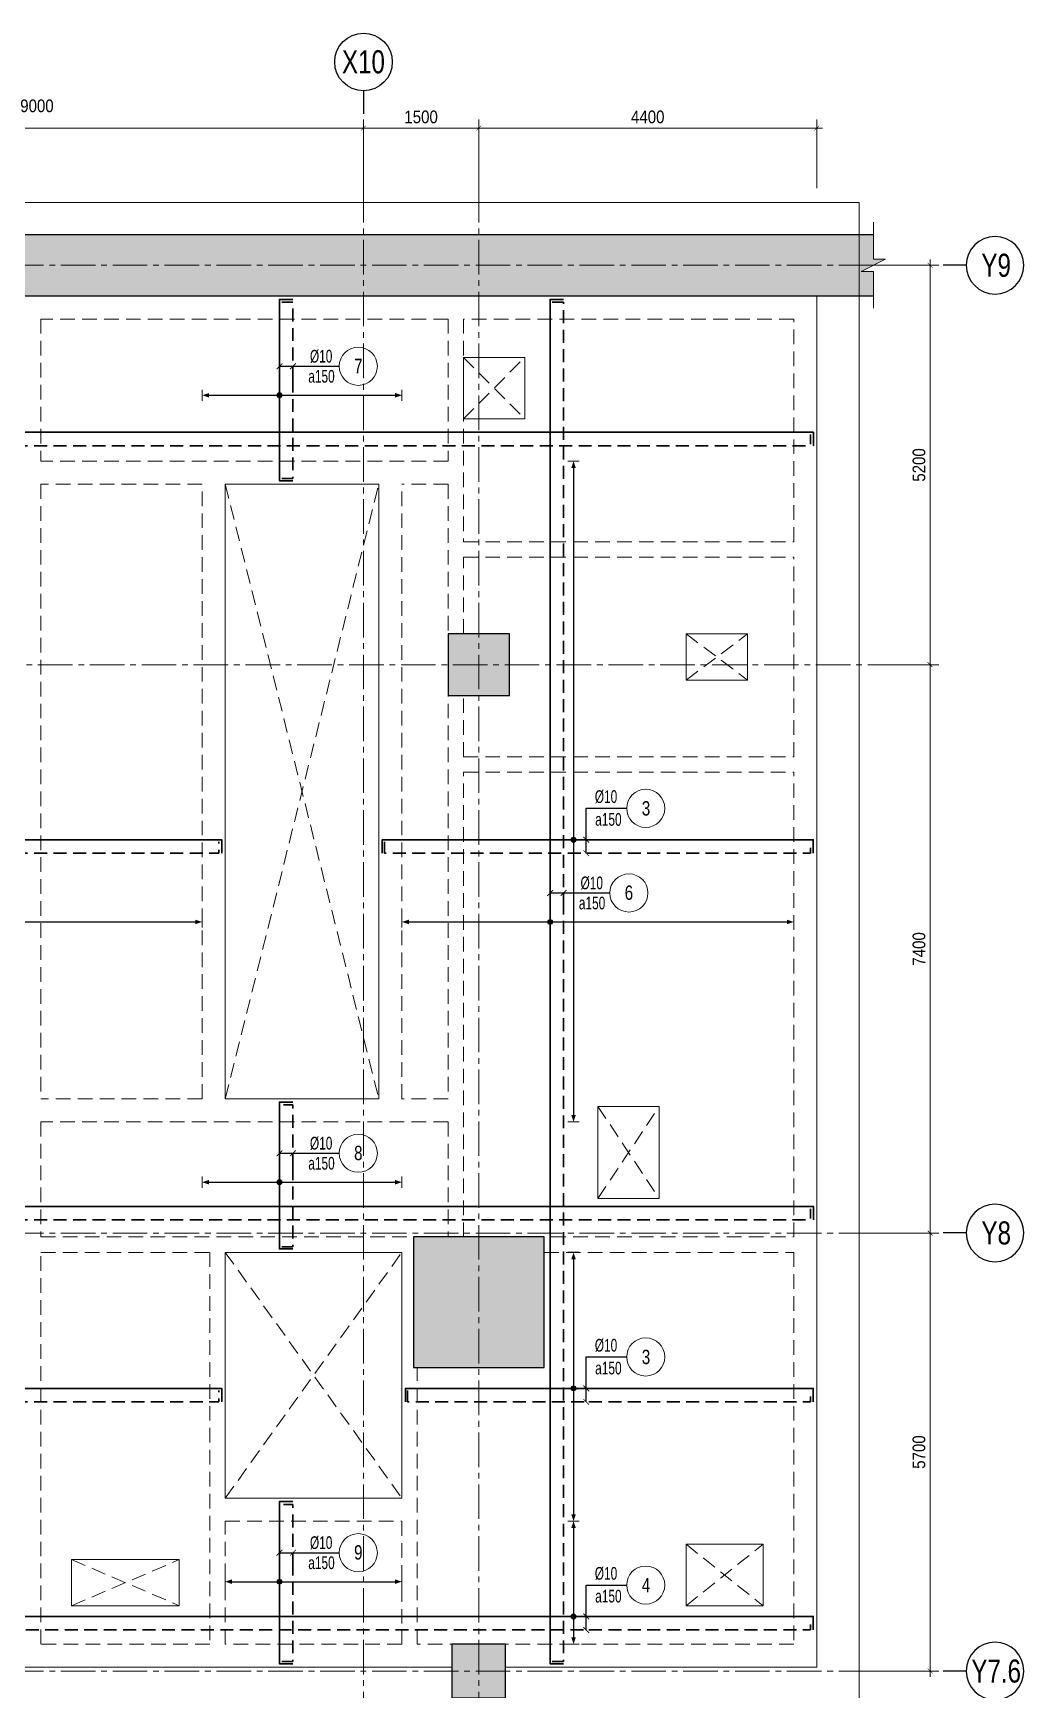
# Model space of a CAD drawing. Extents: x 512210 to 544733856, y -92216 to 2317910607.
# Drawn here: x 654209 to 667104, y -67012 to -45445 of the extents above; entities that cross this region are included whole.
import ezdxf
from ezdxf.enums import TextEntityAlignment as Align

# ---------------------------------------------------------------- set-up
doc = ezdxf.new("R2010")
doc.units = 0
doc.header["$LTSCALE"] = 300
doc.header["$MEASUREMENT"] = 0
for name, pattern in [('CENTER2', [1.125, 0.75, -0.125, 0.125, -0.125]), ('DASHED', [19.05, 12.7, -6.35]), ('HIDDEN', [0.375, 0.25, -0.125]), ('HIDDEN2', [4.7625, 3.175, -1.5875])]:
    doc.linetypes.add(name, pattern=pattern)
doc.layers.get('0').update_dxf_attribs({"linetype": 'CONTINUOUS'})
doc.layers.get('DEFPOINTS').update_dxf_attribs({"linetype": 'CONTINUOUS'})
for name, color, linetype in [('00-3T-Dim', 8, 'CONTINUOUS'), ('3T-So hieu', 90, 'CONTINUOUS'), ('A-SYM', 7, 'CONTINUOUS'), ('X-COL-B3$0$A-COL', 2, 'CONTINUOUS'), ('X-COL-B3$0$A-CON', 2, 'CONTINUOUS')]:
    doc.layers.add(name, color=color, linetype=linetype)
for name, color, linetype, lineweight in [('00-TT.Dim', 8, 'CONTINUOUS', 13), ('NDC_S_AXIS', 5, 'CENTER2', 15), ('NDC_S_BEAM', 3, 'HIDDEN2', 20), ('NDC_S_DIM', 1, 'CONTINUOUS', 15), ('NDC_S_HATCH COLUMN AND WALL', 251, 'CONTINUOUS', 13), ('NDC_S_HATCH MATERIAL', 8, 'CONTINUOUS', 13), ('NDC_S_OPENING2', 9, 'DASHED', 13), ('NDC_S_REBAR', 4, 'CONTINUOUS', 35), ('NDC_S_SLAB', 2, 'CONTINUOUS', 18)]:
    doc.layers.add(name, color=color, linetype=linetype, lineweight=lineweight)
doc.styles.add('00. TT-Arial-B', font='arial.ttf', dxfattribs={"width": 0.85})
doc.styles.add('02. TT-ArialS', font='3t-unicode.shx', dxfattribs={"width": 0.7})
doc.styles.add('Heerim', font='', dxfattribs={"width": 0.8})
doc.styles.add('NDC_ARIAL', font='arial.ttf', dxfattribs={"width": 0.85})
doc.styles.get('Heerim').set_extended_font_data('Dotum')
doc.dimstyles.new('NDC_1-75', dxfattribs={"dimscale": 75, "dimtxt": 2.2, "dimasz": 1, "dimexe": 1.5, "dimexo": 0, "dimgap": 0.8, "dimtad": 1, "dimdec": 0, "dimdsep": 46, "dimtxsty": 'NDC_ARIAL', "dimblk": 'DIMMARK', "dimcen": 49999.938995, "dimdle": 1.5, "dimclrd": 1, "dimclre": 1, "dimclrt": 3, "dimadec": 0, "dimazin": 0, "dimtfac": 1, "dimtdec": 0, "dimtix": 1, "dimtmove": 1, "dimatfit": 3, "dimfxl": 1, "dimarcsym": 0})

# ---------------------------------------------------------------- blocks, each defined once
blk = doc.blocks.new('*U1')
for q in [(0, 0), (0, 2)]:
    blk.add_line((0, 4), q)
blk.add_circle((0, 9), 5)
at = {"style": 'Heerim', "width": 0.8}
blk.add_attdef('NO', text='', height=4, dxfattribs=at).set_placement((-0.01, 9.02), align=Align.MIDDLE_CENTER)
blk = doc.blocks.new('DIMMARK')
at = {"layer": 'NDC_S_DIM', "color": 1}
blk.add_line((-1.5, 0), (1, 0), dxfattribs=at)
at = {"layer": 'NDC_S_DIM', "color": 2, "const_width": 0.1}
blk.add_lwpolyline([(-0.42, -0.42), (0.42, 0.42)], dxfattribs=at)
blk = doc.blocks.new('*D389')
at = {"layer": 'DEFPOINTS', "color": 0, "transparency": 16777216}
for p in [(17289, 20086), (8289, 19305), (17289, 19305)]:
    blk.add_point(p, dxfattribs=at)
at = {"layer": 'NDC_S_DIM', "color": 1, "lineweight": -2, "transparency": 16777216}
for p, q in [((8289, 19305), (8289, 20198)), ((8364, 20086), (17214, 20086)), ((17289, 19305), (17289, 20198))]:
    blk.add_line(p, q, dxfattribs=at)
at = {"layer": 'NDC_S_DIM', "color": 1, "lineweight": -2, "transparency": 16777216, "xscale": 75, "yscale": 75, "zscale": 75, "rotation": 180}
blk.add_blockref('DIMMARK', (8289, 20086), dxfattribs=at)
at = {"layer": 'NDC_S_DIM', "color": 1, "lineweight": -2, "transparency": 16777216, "xscale": 75, "yscale": 75, "zscale": 75}
blk.add_blockref('DIMMARK', (17289, 20086), dxfattribs=at)
at = {"layer": 'NDC_S_DIM', "color": 3, "transparency": 16777216, "insert": (13039, 20374), "char_height": 165, "attachment_point": 5, "style": 'NDC_ARIAL'}
blk.add_mtext('9000', dxfattribs=at)
blk = doc.blocks.new('*D390')
at = {"layer": 'DEFPOINTS', "color": 0, "transparency": 16777216}
for p in [(18789, 20086), (17289, 19305), (18789, 19305)]:
    blk.add_point(p, dxfattribs=at)
at = {"layer": 'NDC_S_DIM', "color": 1, "lineweight": -2, "transparency": 16777216}
for p, q in [((17289, 19305), (17289, 20198)), ((17364, 20086), (18714, 20086)), ((18789, 19305), (18789, 20198))]:
    blk.add_line(p, q, dxfattribs=at)
at = {"layer": 'NDC_S_DIM', "color": 1, "lineweight": -2, "transparency": 16777216, "xscale": 75, "yscale": 75, "zscale": 75, "rotation": 180}
blk.add_blockref('DIMMARK', (17289, 20086), dxfattribs=at)
at = {"layer": 'NDC_S_DIM', "color": 1, "lineweight": -2, "transparency": 16777216, "xscale": 75, "yscale": 75, "zscale": 75}
blk.add_blockref('DIMMARK', (18789, 20086), dxfattribs=at)
at = {"layer": 'NDC_S_DIM', "color": 3, "transparency": 16777216, "insert": (18039, 20230), "char_height": 165, "attachment_point": 5, "style": 'NDC_ARIAL'}
blk.add_mtext('1500', dxfattribs=at)
blk = doc.blocks.new('*D391')
at = {"layer": 'DEFPOINTS', "color": 0, "transparency": 16777216}
for p in [(23189, 20086), (18789, 19305), (23189, 19305)]:
    blk.add_point(p, dxfattribs=at)
at = {"layer": 'NDC_S_DIM', "color": 1, "lineweight": -2, "transparency": 16777216}
for p, q in [((18789, 19305), (18789, 20198)), ((18864, 20086), (23114, 20086)), ((23189, 19305), (23189, 20198))]:
    blk.add_line(p, q, dxfattribs=at)
at = {"layer": 'NDC_S_DIM', "color": 1, "lineweight": -2, "transparency": 16777216, "xscale": 75, "yscale": 75, "zscale": 75, "rotation": 180}
blk.add_blockref('DIMMARK', (18789, 20086), dxfattribs=at)
at = {"layer": 'NDC_S_DIM', "color": 1, "lineweight": -2, "transparency": 16777216, "xscale": 75, "yscale": 75, "zscale": 75}
blk.add_blockref('DIMMARK', (23189, 20086), dxfattribs=at)
at = {"layer": 'NDC_S_DIM', "color": 3, "transparency": 16777216, "insert": (20989, 20230), "char_height": 165, "attachment_point": 5, "style": 'NDC_ARIAL'}
blk.add_mtext('4400', dxfattribs=at)
blk = doc.blocks.new('*D396')
at = {"layer": 'DEFPOINTS', "color": 0, "transparency": 16777216}
for p in [(23932, 5700), (24664, 5700), (23932, 0)]:
    blk.add_point(p, dxfattribs=at)
at = {"layer": 'NDC_S_DIM', "color": 1, "lineweight": -2, "transparency": 16777216}
for p, q in [((23932, 5700), (24777, 5700)), ((24664, 75), (24664, 5625)), ((23932, 0), (24777, 0))]:
    blk.add_line(p, q, dxfattribs=at)
at = {"layer": 'NDC_S_DIM', "color": 1, "lineweight": -2, "transparency": 16777216, "xscale": 75, "yscale": 75, "zscale": 75}
for p, rotation in [((24664, 5700), 90), ((24664, 0), 270)]:
    blk.add_blockref('DIMMARK', p, dxfattribs=dict(at, rotation=rotation))
at = {"layer": 'NDC_S_DIM', "color": 3, "transparency": 16777216, "insert": (24520, 2850), "char_height": 165, "attachment_point": 5, "rotation": 90, "style": 'NDC_ARIAL'}
blk.add_mtext('5700', dxfattribs=at)
blk = doc.blocks.new('*D397')
at = {"layer": 'DEFPOINTS', "color": 0, "transparency": 16777216}
for p in [(23932, 13100), (24664, 13100), (23932, 5700)]:
    blk.add_point(p, dxfattribs=at)
at = {"layer": 'NDC_S_DIM', "color": 1, "lineweight": -2, "transparency": 16777216}
for p, q in [((23932, 13100), (24777, 13100)), ((24664, 5775), (24664, 13025)), ((23932, 5700), (24777, 5700))]:
    blk.add_line(p, q, dxfattribs=at)
at = {"layer": 'NDC_S_DIM', "color": 1, "lineweight": -2, "transparency": 16777216, "xscale": 75, "yscale": 75, "zscale": 75}
for p, rotation in [((24664, 13100), 90), ((24664, 5700), 270)]:
    blk.add_blockref('DIMMARK', p, dxfattribs=dict(at, rotation=rotation))
at = {"layer": 'NDC_S_DIM', "color": 3, "transparency": 16777216, "insert": (24520, 9400), "char_height": 165, "attachment_point": 5, "rotation": 90, "style": 'NDC_ARIAL'}
blk.add_mtext('7400', dxfattribs=at)
blk = doc.blocks.new('*D398')
at = {"layer": 'DEFPOINTS', "color": 0, "transparency": 16777216}
for p in [(23932, 18300), (24664, 18300), (23932, 13100)]:
    blk.add_point(p, dxfattribs=at)
at = {"layer": 'NDC_S_DIM', "color": 1, "lineweight": -2, "transparency": 16777216}
for p, q in [((23932, 18300), (24777, 18300)), ((24664, 13175), (24664, 18225)), ((23932, 13100), (24777, 13100))]:
    blk.add_line(p, q, dxfattribs=at)
at = {"layer": 'NDC_S_DIM', "color": 1, "lineweight": -2, "transparency": 16777216, "xscale": 75, "yscale": 75, "zscale": 75}
for p, rotation in [((24664, 18300), 90), ((24664, 13100), 270)]:
    blk.add_blockref('DIMMARK', p, dxfattribs=dict(at, rotation=rotation))
at = {"layer": 'NDC_S_DIM', "color": 3, "transparency": 16777216, "insert": (24520, 15700), "char_height": 165, "attachment_point": 5, "rotation": 90, "style": 'NDC_ARIAL'}
blk.add_mtext('5200', dxfattribs=at)
blk = doc.blocks.new('*U478')
at = {"layer": 'NDC_S_REBAR', "flags": 128}
blk.add_lwpolyline([(0, 0), (17910, 0), (17910, -234)], dxfattribs=at)
at = {"layer": 'NDC_S_REBAR', "linetype": 'HIDDEN', "ltscale": 3, "flags": 128}
blk.add_lwpolyline([(0, -234), (17861, -234), (17861, -39)], dxfattribs=at)
at = {"color": 7, "style": '00. TT-Arial-B', "width": 0.75}
blk.add_attdef('SH', text='', height=250, dxfattribs=at).set_placement((991, 545), align=Align.MIDDLE_CENTER)
at = {"layer": '3T-So hieu', "style": '02. TT-ArialS', "width": 0.7}
for tag, p in [('DK', (550, 776)), ('KC', (567, 371))]:
    blk.add_attdef(tag, text='', height=220, dxfattribs=at).set_placement(p, align=Align.MIDDLE_RIGHT)
blk = doc.blocks.new('*U480')
h = blk.add_hatch(color=3)
edge = h.paths.add_edge_path()
edge.add_arc((-267, 0), 42.9, 0, 360)
h = blk.add_hatch(color=3)
edge = h.paths.add_edge_path()
edge.add_arc((-267, 0), 42.9, 0, 360)
at = {"color": 8}
blk.add_circle((986, 545), 331, dxfattribs=at)
at = {"color": 3}
blk.add_circle((-267, 0), 42.9, dxfattribs=at)
at = {"layer": '00-3T-Dim'}
for p, q in [((-267, 6452), (-267, 0)), ((-267, 0), (-267, -4775))]:
    blk.add_line(p, q, dxfattribs=at)
at = {"layer": '00-TT.Dim', "color": 2}
for points in [[(-367, 6572, 20, 20, 0), (-167, 6572, 0, 0, 0)], [(-367, -4895, 20, 20, 0), (-167, -4895, 0, 0, 0)]]:
    blk.add_lwpolyline(points, format="xyseb", dxfattribs=at)
for points in [[(-307, 6452), (-267, 6572), (-227, 6452)], [(-307, -4775), (-267, -4895), (-227, -4775)]]:
    blk.add_solid(points, dxfattribs=at)
at = {"layer": 'NDC_S_REBAR', "flags": 128}
for points in [[(-9437, -234), (-9437, 0), (0, 0)], [(0, 0), (7643, 0), (7643, -234)]]:
    blk.add_lwpolyline(points, dxfattribs=at)
at = {"layer": 'NDC_S_REBAR', "linetype": 'HIDDEN', "ltscale": 3, "flags": 128}
for points in [[(-9399, -39), (-9399, -234), (0, -234)], [(0, -234), (7594, -234), (7594, -39)]]:
    blk.add_lwpolyline(points, dxfattribs=at)
at = {"color": 7, "style": '00. TT-Arial-B', "width": 0.75}
blk.add_attdef('SH', text='', height=250, dxfattribs=at).set_placement((991, 545), align=Align.MIDDLE_CENTER)
at = {"layer": '3T-So hieu', "style": '02. TT-ArialS', "width": 0.7}
for tag, p in [('DK', (550, 776)), ('KC', (567, 371))]:
    blk.add_attdef(tag, text='', height=220, dxfattribs=at).set_placement(p, align=Align.MIDDLE_RIGHT)
blk = doc.blocks.new('*U479')
h = blk.add_hatch(color=3)
edge = h.paths.add_edge_path()
edge.add_arc((-267, 0), 42.9, 0, 360)
h = blk.add_hatch(color=3)
edge = h.paths.add_edge_path()
edge.add_arc((-267, 0), 42.9, 0, 360)
at = {"color": 8}
blk.add_circle((986, 545), 331, dxfattribs=at)
at = {"color": 3}
blk.add_circle((-267, 0), 42.9, dxfattribs=at)
at = {"layer": '00-3T-Dim'}
for p, q in [((-267, 6452), (-267, 0)), ((-267, 0), (-267, -4775))]:
    blk.add_line(p, q, dxfattribs=at)
at = {"layer": '00-TT.Dim', "color": 2}
for points in [[(-367, 6572, 20, 20, 0), (-167, 6572, 0, 0, 0)], [(-367, -4895, 20, 20, 0), (-167, -4895, 0, 0, 0)]]:
    blk.add_lwpolyline(points, format="xyseb", dxfattribs=at)
for points in [[(-307, 6452), (-267, 6572), (-227, 6452)], [(-307, -4775), (-267, -4895), (-227, -4775)]]:
    blk.add_solid(points, dxfattribs=at)
at = {"layer": 'NDC_S_REBAR', "flags": 128}
for points in [[(-3586, -234), (-3586, 0), (0, 0)], [(0, 0), (3894, 0), (3894, -234)]]:
    blk.add_lwpolyline(points, dxfattribs=at)
at = {"layer": 'NDC_S_REBAR', "linetype": 'HIDDEN', "ltscale": 3, "flags": 128}
for points in [[(-3548, -39), (-3548, -234), (0, -234)], [(0, -234), (3845, -234), (3845, -39)]]:
    blk.add_lwpolyline(points, dxfattribs=at)
at = {"color": 7, "style": '00. TT-Arial-B', "width": 0.75}
blk.add_attdef('SH', text='', height=250, dxfattribs=at).set_placement((991, 545), align=Align.MIDDLE_CENTER)
at = {"layer": '3T-So hieu', "style": '02. TT-ArialS', "width": 0.7}
for tag, p in [('DK', (550, 776)), ('KC', (567, 371))]:
    blk.add_attdef(tag, text='', height=220, dxfattribs=at).set_placement(p, align=Align.MIDDLE_RIGHT)
blk = doc.blocks.new('*U482')
h = blk.add_hatch(color=3)
edge = h.paths.add_edge_path()
edge.add_arc((-267, 0), 42.9, 0, 360)
h = blk.add_hatch(color=3)
edge = h.paths.add_edge_path()
edge.add_arc((-267, 0), 42.9, 0, 360)
at = {"color": 8}
blk.add_circle((986, 545), 331, dxfattribs=at)
at = {"color": 3}
blk.add_circle((-267, 0), 42.9, dxfattribs=at)
at = {"layer": '00-3T-Dim'}
for p, q in [((-267, 2508), (-267, 0)), ((-267, 0), (-267, -4319))]:
    blk.add_line(p, q, dxfattribs=at)
at = {"layer": '00-TT.Dim', "color": 2}
for points in [[(-367, 2628, 20, 20, 0), (-167, 2628, 0, 0, 0)], [(-367, -4439, 20, 20, 0), (-167, -4439, 0, 0, 0)]]:
    blk.add_lwpolyline(points, format="xyseb", dxfattribs=at)
for points in [[(-307, 2508), (-267, 2628), (-227, 2508)], [(-307, -4319), (-267, -4439), (-227, -4319)]]:
    blk.add_solid(points, dxfattribs=at)
at = {"layer": 'NDC_S_REBAR', "flags": 128}
for points in [[(-9437, -234), (-9437, 0), (0, 0)], [(0, 0), (7643, 0), (7643, -234)]]:
    blk.add_lwpolyline(points, dxfattribs=at)
at = {"layer": 'NDC_S_REBAR', "linetype": 'HIDDEN', "ltscale": 3, "flags": 128}
for points in [[(-9399, -39), (-9399, -234), (0, -234)], [(0, -234), (7594, -234), (7594, -39)]]:
    blk.add_lwpolyline(points, dxfattribs=at)
at = {"color": 7, "style": '00. TT-Arial-B', "width": 0.75}
blk.add_attdef('SH', text='', height=250, dxfattribs=at).set_placement((991, 545), align=Align.MIDDLE_CENTER)
at = {"layer": '3T-So hieu', "style": '02. TT-ArialS', "width": 0.7}
for tag, p in [('DK', (550, 776)), ('KC', (567, 371))]:
    blk.add_attdef(tag, text='', height=220, dxfattribs=at).set_placement(p, align=Align.MIDDLE_RIGHT)
blk = doc.blocks.new('*U481')
h = blk.add_hatch(color=3)
edge = h.paths.add_edge_path()
edge.add_arc((-267, 0), 42.9, 0, 360)
h = blk.add_hatch(color=3)
edge = h.paths.add_edge_path()
edge.add_arc((-267, 0), 42.9, 0, 360)
at = {"color": 8}
blk.add_circle((986, 545), 331, dxfattribs=at)
at = {"color": 3}
blk.add_circle((-267, 0), 42.9, dxfattribs=at)
at = {"layer": '00-3T-Dim'}
for p, q in [((-267, 2241), (-267, 0)), ((-267, 0), (-267, -2186))]:
    blk.add_line(p, q, dxfattribs=at)
at = {"layer": '00-TT.Dim', "color": 2}
for points in [[(-367, 2361, 20, 20, 0), (-167, 2361, 0, 0, 0)], [(-367, -2306, 20, 20, 0), (-167, -2306, 0, 0, 0)]]:
    blk.add_lwpolyline(points, format="xyseb", dxfattribs=at)
for points in [[(-307, 2241), (-267, 2361), (-227, 2241)], [(-307, -2186), (-267, -2306), (-227, -2186)]]:
    blk.add_solid(points, dxfattribs=at)
at = {"layer": 'NDC_S_REBAR', "flags": 128}
for points in [[(-3186, -234), (-3186, 0), (0, 0)], [(0, 0), (3894, 0), (3894, -234)]]:
    blk.add_lwpolyline(points, dxfattribs=at)
at = {"layer": 'NDC_S_REBAR', "linetype": 'HIDDEN', "ltscale": 3, "flags": 128}
for points in [[(-3148, -39), (-3148, -234), (0, -234)], [(0, -234), (3845, -234), (3845, -39)]]:
    blk.add_lwpolyline(points, dxfattribs=at)
at = {"color": 7, "style": '00. TT-Arial-B', "width": 0.75}
blk.add_attdef('SH', text='', height=250, dxfattribs=at).set_placement((991, 545), align=Align.MIDDLE_CENTER)
at = {"layer": '3T-So hieu', "style": '02. TT-ArialS', "width": 0.7}
for tag, p in [('DK', (550, 776)), ('KC', (567, 371))]:
    blk.add_attdef(tag, text='', height=220, dxfattribs=at).set_placement(p, align=Align.MIDDLE_RIGHT)
blk = doc.blocks.new('*U483')
at = {"layer": 'NDC_S_REBAR', "flags": 128}
blk.add_lwpolyline([(0, 0), (17910, 0), (17910, -234)], dxfattribs=at)
at = {"layer": 'NDC_S_REBAR', "linetype": 'HIDDEN', "ltscale": 3, "flags": 128}
blk.add_lwpolyline([(0, -234), (17861, -234), (17861, -39)], dxfattribs=at)
at = {"color": 7, "style": '00. TT-Arial-B', "width": 0.75}
blk.add_attdef('SH', text='', height=250, dxfattribs=at).set_placement((991, 545), align=Align.MIDDLE_CENTER)
at = {"layer": '3T-So hieu', "style": '02. TT-ArialS', "width": 0.7}
for tag, p in [('DK', (550, 776)), ('KC', (567, 371))]:
    blk.add_attdef(tag, text='', height=220, dxfattribs=at).set_placement(p, align=Align.MIDDLE_RIGHT)
blk = doc.blocks.new('*U484')
h = blk.add_hatch(color=3)
edge = h.paths.add_edge_path()
edge.add_arc((-267, 0), 42.9, 0, 360)
h = blk.add_hatch(color=3)
edge = h.paths.add_edge_path()
edge.add_arc((-267, 0), 42.9, 0, 360)
at = {"color": 8}
blk.add_circle((986, 545), 331, dxfattribs=at)
at = {"color": 3}
blk.add_circle((-267, 0), 42.9, dxfattribs=at)
at = {"layer": '00-3T-Dim'}
for p, q in [((-267, 1534), (-267, 0)), ((-267, 0), (-267, -359))]:
    blk.add_line(p, q, dxfattribs=at)
at = {"layer": '00-TT.Dim', "color": 2}
for points in [[(-367, 1654, 20, 20, 0), (-167, 1654, 0, 0, 0)], [(-367, -479, 20, 20, 0), (-167, -479, 0, 0, 0)]]:
    blk.add_lwpolyline(points, format="xyseb", dxfattribs=at)
for points in [[(-307, 1534), (-267, 1654), (-227, 1534)], [(-307, -359), (-267, -479), (-227, -359)]]:
    blk.add_solid(points, dxfattribs=at)
at = {"layer": 'NDC_S_REBAR', "flags": 128}
for points in [[(-18052, -234), (-18052, 0), (0, 0)], [(0, 0), (3894, 0), (3894, -234)]]:
    blk.add_lwpolyline(points, dxfattribs=at)
at = {"layer": 'NDC_S_REBAR', "linetype": 'HIDDEN', "ltscale": 3, "flags": 128}
for points in [[(-18014, -39), (-18014, -234), (0, -234)], [(0, -234), (3845, -234), (3845, -39)]]:
    blk.add_lwpolyline(points, dxfattribs=at)
at = {"color": 7, "style": '00. TT-Arial-B', "width": 0.75}
blk.add_attdef('SH', text='', height=250, dxfattribs=at).set_placement((991, 545), align=Align.MIDDLE_CENTER)
at = {"layer": '3T-So hieu', "style": '02. TT-ArialS', "width": 0.7}
for tag, p in [('DK', (550, 776)), ('KC', (567, 371))]:
    blk.add_attdef(tag, text='', height=220, dxfattribs=at).set_placement(p, align=Align.MIDDLE_RIGHT)
blk = doc.blocks.new('*U486')
h = blk.add_hatch(color=3)
edge = h.paths.add_edge_path()
edge.add_arc((-267, 0), 42.9, 0, 360)
h = blk.add_hatch(color=3)
edge = h.paths.add_edge_path()
edge.add_arc((-267, 0), 42.9, 0, 360)
at = {"color": 3}
blk.add_circle((-267, 0), 42.9, dxfattribs=at)
at = {"color": 8}
blk.add_circle((236, -1368), 331, dxfattribs=at)
at = {"layer": '00-3T-Dim'}
for p, q in [((-267, 3787), (-267, 0)), ((-267, 0), (-267, -12373))]:
    blk.add_line(p, q, dxfattribs=at)
at = {"layer": '00-TT.Dim', "color": 2}
for points in [[(-367, 3907, 20, 20, 0), (-167, 3907, 0, 0, 0)], [(-367, -12493, 20, 20, 0), (-167, -12493, 0, 0, 0)]]:
    blk.add_lwpolyline(points, format="xyseb", dxfattribs=at)
for points in [[(-307, 3787), (-267, 3907), (-227, 3787)], [(-307, -12373), (-267, -12493), (-227, -12373)]]:
    blk.add_solid(points, dxfattribs=at)
at = {"layer": 'NDC_S_REBAR', "flags": 128}
for points in [[(-13142, -234), (-13142, 0), (0, 0)], [(0, 0), (10538, 0), (10538, -234)]]:
    blk.add_lwpolyline(points, dxfattribs=at)
at = {"layer": 'NDC_S_REBAR', "linetype": 'HIDDEN', "ltscale": 3, "flags": 128}
for points in [[(-13104, -39), (-13104, -234), (0, -234)], [(0, -234), (10489, -234), (10489, -39)]]:
    blk.add_lwpolyline(points, dxfattribs=at)
at = {"color": 7, "style": '00. TT-Arial-B', "width": 0.75}
blk.add_attdef('SH', text='', height=250, dxfattribs=at).set_placement((241, -1368), align=Align.MIDDLE_CENTER)
at = {"layer": '3T-So hieu', "style": '02. TT-ArialS', "width": 0.7}
for tag, p in [('DK', (550, 776)), ('KC', (567, 371))]:
    blk.add_attdef(tag, text='', height=220, dxfattribs=at).set_placement(p, align=Align.MIDDLE_RIGHT)
blk = doc.blocks.new('*U487')
h = blk.add_hatch(color=3)
edge = h.paths.add_edge_path()
edge.add_arc((-267, 0), 42.9, 0, 360)
h = blk.add_hatch(color=3)
edge = h.paths.add_edge_path()
edge.add_arc((-267, 0), 42.9, 0, 360)
at = {"color": 3}
blk.add_circle((-267, 0), 42.9, dxfattribs=at)
at = {"color": 8}
blk.add_circle((236, -1368), 331, dxfattribs=at)
at = {"layer": '00-3T-Dim'}
for p, q in [((-267, 2451), (-267, 0)), ((-267, 0), (-267, -4109))]:
    blk.add_line(p, q, dxfattribs=at)
at = {"layer": '00-TT.Dim', "color": 2}
for points in [[(-367, 2571, 20, 20, 0), (-167, 2571, 0, 0, 0)], [(-367, -4229, 20, 20, 0), (-167, -4229, 0, 0, 0)]]:
    blk.add_lwpolyline(points, format="xyseb", dxfattribs=at)
for points in [[(-307, 2451), (-267, 2571), (-227, 2451)], [(-307, -4109), (-267, -4229), (-227, -4109)]]:
    blk.add_solid(points, dxfattribs=at)
at = {"layer": 'NDC_S_REBAR', "flags": 128}
for points in [[(-13142, -234), (-13142, 0), (0, 0)], [(0, 0), (10538, 0), (10538, -234)]]:
    blk.add_lwpolyline(points, dxfattribs=at)
at = {"layer": 'NDC_S_REBAR', "linetype": 'HIDDEN', "ltscale": 3, "flags": 128}
for points in [[(-13104, -39), (-13104, -234), (0, -234)], [(0, -234), (10489, -234), (10489, -39)]]:
    blk.add_lwpolyline(points, dxfattribs=at)
at = {"color": 7, "style": '00. TT-Arial-B', "width": 0.75}
blk.add_attdef('SH', text='', height=250, dxfattribs=at).set_placement((241, -1368), align=Align.MIDDLE_CENTER)
at = {"layer": '3T-So hieu', "style": '02. TT-ArialS', "width": 0.7}
for tag, p in [('DK', (550, 776)), ('KC', (567, 371))]:
    blk.add_attdef(tag, text='', height=220, dxfattribs=at).set_placement(p, align=Align.MIDDLE_RIGHT)
blk = doc.blocks.new('*U488')
h = blk.add_hatch(color=3)
edge = h.paths.add_edge_path()
edge.add_arc((-267, 0), 42.9, 0, 360)
h = blk.add_hatch(color=3)
edge = h.paths.add_edge_path()
edge.add_arc((-267, 0), 42.9, 0, 360)
at = {"color": 3}
blk.add_circle((-267, 0), 42.9, dxfattribs=at)
at = {"color": 8}
blk.add_circle((236, -1368), 331, dxfattribs=at)
at = {"layer": '00-3T-Dim'}
for p, q in [((-267, 1221), (-267, 0)), ((-267, 0), (-267, -2005))]:
    blk.add_line(p, q, dxfattribs=at)
at = {"layer": '00-TT.Dim', "color": 2}
for points in [[(-367, 1341, 20, 20, 0), (-167, 1341, 0, 0, 0)], [(-367, -2125, 20, 20, 0), (-167, -2125, 0, 0, 0)]]:
    blk.add_lwpolyline(points, format="xyseb", dxfattribs=at)
for points in [[(-307, 1221), (-267, 1341), (-227, 1221)], [(-307, -2005), (-267, -2125), (-227, -2005)]]:
    blk.add_solid(points, dxfattribs=at)
at = {"layer": 'NDC_S_REBAR', "flags": 128}
for points in [[(-1750, -234), (-1750, 0), (0, 0)], [(0, 0), (1397, 0), (1397, -234)]]:
    blk.add_lwpolyline(points, dxfattribs=at)
at = {"layer": 'NDC_S_REBAR', "linetype": 'HIDDEN', "ltscale": 3, "flags": 128}
for points in [[(-1712, -39), (-1712, -234), (0, -234)], [(0, -234), (1347, -234), (1347, -39)]]:
    blk.add_lwpolyline(points, dxfattribs=at)
at = {"color": 7, "style": '00. TT-Arial-B', "width": 0.75}
blk.add_attdef('SH', text='', height=250, dxfattribs=at).set_placement((241, -1368), align=Align.MIDDLE_CENTER)
at = {"layer": '3T-So hieu', "style": '02. TT-ArialS', "width": 0.7}
for tag, p in [('DK', (550, 776)), ('KC', (567, 371))]:
    blk.add_attdef(tag, text='', height=220, dxfattribs=at).set_placement(p, align=Align.MIDDLE_RIGHT)
blk = doc.blocks.new('*U489')
h = blk.add_hatch(color=3)
edge = h.paths.add_edge_path()
edge.add_arc((-267, 0), 42.9, 0, 360)
h = blk.add_hatch(color=3)
edge = h.paths.add_edge_path()
edge.add_arc((-267, 0), 42.9, 0, 360)
at = {"color": 3}
blk.add_circle((-267, 0), 42.9, dxfattribs=at)
at = {"color": 8}
blk.add_circle((236, -1368), 331, dxfattribs=at)
at = {"layer": '00-3T-Dim'}
for p, q in [((-267, 1221), (-267, 0)), ((-267, 0), (-267, -2005))]:
    blk.add_line(p, q, dxfattribs=at)
at = {"layer": '00-TT.Dim', "color": 2}
for points in [[(-367, 1341, 20, 20, 0), (-167, 1341, 0, 0, 0)], [(-367, -2125, 20, 20, 0), (-167, -2125, 0, 0, 0)]]:
    blk.add_lwpolyline(points, format="xyseb", dxfattribs=at)
for points in [[(-307, 1221), (-267, 1341), (-227, 1221)], [(-307, -2005), (-267, -2125), (-227, -2005)]]:
    blk.add_solid(points, dxfattribs=at)
at = {"layer": 'NDC_S_REBAR', "flags": 128}
for points in [[(-1424, -234), (-1424, 0), (0, 0)], [(0, 0), (1123, 0), (1123, -234)]]:
    blk.add_lwpolyline(points, dxfattribs=at)
at = {"layer": 'NDC_S_REBAR', "linetype": 'HIDDEN', "ltscale": 3, "flags": 128}
for points in [[(-1386, -39), (-1386, -234), (0, -234)], [(0, -234), (1074, -234), (1074, -39)]]:
    blk.add_lwpolyline(points, dxfattribs=at)
at = {"color": 7, "style": '00. TT-Arial-B', "width": 0.75}
blk.add_attdef('SH', text='', height=250, dxfattribs=at).set_placement((241, -1368), align=Align.MIDDLE_CENTER)
at = {"layer": '3T-So hieu', "style": '02. TT-ArialS', "width": 0.7}
for tag, p in [('DK', (550, 776)), ('KC', (567, 371))]:
    blk.add_attdef(tag, text='', height=220, dxfattribs=at).set_placement(p, align=Align.MIDDLE_RIGHT)
blk = doc.blocks.new('*U490')
h = blk.add_hatch(color=3)
edge = h.paths.add_edge_path()
edge.add_arc((-267, 0), 42.9, 0, 360)
h = blk.add_hatch(color=3)
edge = h.paths.add_edge_path()
edge.add_arc((-267, 0), 42.9, 0, 360)
at = {"color": 3}
blk.add_circle((-267, 0), 42.9, dxfattribs=at)
at = {"color": 8}
blk.add_circle((236, -1368), 331, dxfattribs=at)
at = {"layer": '00-3T-Dim'}
for p, q in [((-267, 821), (-267, 0)), ((-267, 0), (-267, -2005))]:
    blk.add_line(p, q, dxfattribs=at)
at = {"layer": '00-TT.Dim', "color": 2}
for points in [[(-367, 941, 20, 20, 0), (-167, 941, 0, 0, 0)], [(-367, -2125, 20, 20, 0), (-167, -2125, 0, 0, 0)]]:
    blk.add_lwpolyline(points, format="xyseb", dxfattribs=at)
for points in [[(-307, 821), (-267, 941), (-227, 821)], [(-307, -2005), (-267, -2125), (-227, -2005)]]:
    blk.add_solid(points, dxfattribs=at)
at = {"layer": 'NDC_S_REBAR', "flags": 128}
for points in [[(-1691, -234), (-1691, 0), (0, 0)], [(0, 0), (1123, 0), (1123, -234)]]:
    blk.add_lwpolyline(points, dxfattribs=at)
at = {"layer": 'NDC_S_REBAR', "linetype": 'HIDDEN', "ltscale": 3, "flags": 128}
for points in [[(-1653, -39), (-1653, -234), (0, -234)], [(0, -234), (1074, -234), (1074, -39)]]:
    blk.add_lwpolyline(points, dxfattribs=at)
at = {"color": 7, "style": '00. TT-Arial-B', "width": 0.75}
blk.add_attdef('SH', text='', height=250, dxfattribs=at).set_placement((241, -1368), align=Align.MIDDLE_CENTER)
at = {"layer": '3T-So hieu', "style": '02. TT-ArialS', "width": 0.7}
for tag, p in [('DK', (550, 776)), ('KC', (567, 371))]:
    blk.add_attdef(tag, text='', height=220, dxfattribs=at).set_placement(p, align=Align.MIDDLE_RIGHT)
blk = doc.blocks.new('nap be khoi van phong')
at = {"layer": 'NDC_S_HATCH COLUMN AND WALL'}
for points in [[(19189.4, 13500), (18389.4, 13500), (18389.4, 12700), (19189.4, 12700)], [(19639.4, 5650), (17939.4, 5650), (17939.4, 3950), (19639.4, 3950)], [(19139.4, 350), (18439.4, 350), (18439.4, -350), (19139.4, -350)]]:
    blk.add_hatch(color=256, dxfattribs=at).paths.add_polyline_path(points)
at = {"layer": 'NDC_S_HATCH MATERIAL'}
h = blk.add_hatch(dxfattribs=at)
h.set_pattern_fill('BT-01', color=256, scale=100, style=0)
h.set_pattern_definition([(50, (-528462.7, 89977.94), (717.2602, -62.75213), [75, -825]), (355, (-528462.7, 89977.94), (-138.7513, 752.1921), [60, -660]), (100.4514, (-528402.9, 89972.7), (578.5094, 689.4395), [63.7402, -701.1421]), (46.1842, (-528462.7, 90177.9), (1067.241, -165.519), [112.5, -1237.5]), (96.6356, (-528373.8, 90164.2), (934.6627, 974.1179), [95.6103, -1051.713]), (351.1842, (-528462.7, 90177.9), (934.662, 974.1186), [90, -990]), (21, (-528362.7, 90127.94), (596.90705, -402.6189), [75, -825]), (326, (-528362.7, 90127.94), (243.3153, 725.15), [60, -660]), (71.4514, (-528312.95, 90094.4), (840.2226, 322.5305), [63.7402, -701.1421]), (37.5, (-528462.7, 89977.94), (12.15986, 332.89385), [0, -652, 0, -670, 0, -662.5]), (7.5, (-528462.7, 89977.94), (263.06954, 394.41171), [0, -382, 0, -637, 0, -252.5]), (327.5, (-528685.7, 89977.94), (533.82244, -22.55487), [0, -250, 0, -780, 0, -1035]), (317.5, (-528785.7, 89977.94), (583.18617, 100.105), [0, -325, 0, -518, 0, -735]), (45, (-528462.7, 89977.94), (-300.52038, 300.52038), []), (45, (-528462.7, 90100.44), (-300.52038, 300.52038), [])])
h.paths.add_polyline_path([(17539.4, 18700), (8539.4, 18700), (8539.4, 18300), (17539.4, 18300)])
h.paths.add_polyline_path([(17539.4, 18300), (8539.4, 18300), (8539.4, 17900), (17539.4, 17900)])
h.paths.add_polyline_path([(22839.4, 18700), (19039.4, 18700), (19039.4, 18300), (22839.4, 18300)])
h.paths.add_polyline_path([(22839.4, 18300), (19039.4, 18300), (19039.4, 17900), (22839.4, 17900)])
h.paths.add_polyline_path([(23925.5, 18220), (23765.5, 18220), (23925.5, 18300), (22839.4, 18300), (22839.4, 17900), (23389.4, 17900), (23389.4, 17900), (23925.5, 17900)])
h.paths.add_polyline_path([(23925.5, 18700), (22839.4, 18700), (22839.4, 18300), (23925.5, 18300), (24085.5, 18380), (23925.5, 18380)])
h.paths.add_polyline_path([(19039.4, 18700), (17539.4, 18700), (17539.4, 18300), (19039.4, 18300)])
h.paths.add_polyline_path([(19039.4, 18300), (17539.4, 18300), (17539.4, 17900), (19039.4, 17900)])
h.paths.add_polyline_path([(8539.4, 18300), (1958.3, 18300), (1798.3, 18220), (1958.3, 18220), (1958.3, 17900), (2839.4, 17900), (2839.4, 17900), (8539.4, 17900)])
h.paths.add_polyline_path([(8539.4, 18700), (1958.3, 18700), (1958.3, 18380), (2118.3, 18380), (1958.3, 18300), (8539.4, 18300)])
at = {"layer": 'NDC_S_AXIS', "ltscale": 2}
for p, q in [((17289.4, 19305), (17289.4, -990.9)), ((18789.4, 19305), (18789.4, -990.9))]:
    blk.add_line(p, q, dxfattribs=at)
for points in [[(23925.5, 18300), (1708.3, 18300)], [(1577.7, 13100), (24244.8, 13100)], [(23925.5, 5700), (1708.3, 5700)], [(23925.5, 0), (1708.3, 0)]]:
    blk.add_lwpolyline(points, dxfattribs=at)
at = {"layer": 'NDC_S_BEAM', "ltscale": 0.2}
for p, q in [((18389.4, 17600), (13089.4, 17600)), ((13089.4, 17600), (13089.4, 15750)), ((13089.4, 15450), (13089.4, 7450)), ((22889.4, 5650), (22889.4, 11700)), ((13089.4, 7150), (13089.4, 5650)), ((13089.4, 5650), (18389.4, 5650)), ((18589.4, 5650), (22889.4, 5650))]:
    blk.add_line(p, q, dxfattribs=at)
for points in [[(18389.4, 17600), (18389.4, 15750)], [(18589.4, 17600), (18589.4, 14700), (22889.4, 14700)], [(22889.4, 14700), (22889.4, 17600), (18589.4, 17600)], [(18389.4, 15750), (13089.4, 15750)], [(15189.4, 15450), (13089.4, 15450)], [(15189.4, 7450), (15189.4, 15450)], [(18389.4, 15450), (17789.4, 15450)], [(17789.4, 7450), (17789.4, 15450)], [(18389.4, 15450), (18389.4, 7450)], [(18589.4, 13500), (18589.4, 14500), (22889.4, 14500)], [(22889.4, 11900), (22889.4, 14500)], [(18589.4, 11900), (18589.4, 12700)], [(18589.4, 11900), (22889.4, 11900)], [(18589.4, 5650), (18589.4, 11700)], [(18589.4, 11700), (22889.4, 11700)], [(15189.4, 7450), (13089.4, 7450)], [(18389.4, 7450), (17789.4, 7450)], [(18389.4, 7150), (13089.4, 7150)], [(18389.4, 7150), (18389.4, 5650)], [(19639.4, 5450), (22889.4, 5450), (22889.4, 350), (17989.4, 350), (17989.4, 350), (17989.4, 3950)], [(17789.4, 1950), (17789.4, 350), (17789.4, 350), (15489.4, 350), (15489.4, 1950)], [(15489.4, 1950), (17789.4, 1950)]]:
    blk.add_lwpolyline(points, dxfattribs=at)
blk.add_lwpolyline([(13089.4, 350), (13089.4, 5450), (13089.4, 5450), (15289.4, 5450), (15289.4, 350)], close=True, dxfattribs=at)
at = {"layer": 'NDC_S_DIM', "color": 250}
blk.add_lwpolyline([(1770.1, 19117.7), (23739.4, 19117.7), (23739.4, -898.1), (1770.1, -898.1)], close=True, dxfattribs=at)
at = {"layer": 'NDC_S_DIM'}
blk.add_lwpolyline([(23925.5, 17740), (23925.5, 18220), (23765.5, 18220), (24085.5, 18380), (23925.5, 18380), (23925.5, 18860)], dxfattribs=at)
at = {"layer": 'NDC_S_OPENING2', "ltscale": 0.05}
for points in [[(18589.4, 17100), (19389.4, 16300)], [(18589.4, 16300), (19389.4, 17100)], [(15489.4, 15450), (17489.4, 7450)], [(15489.4, 7450), (17489.4, 15450)], [(21489.4, 13500), (22289.4, 12900)], [(21489.4, 12900), (22289.4, 13500)], [(20339.4, 7350), (21139.4, 6150)], [(20339.4, 6150), (21139.4, 7350)], [(15489.4, 2250), (17789.4, 5450)], [(15489.4, 5450), (17789.4, 2250)], [(21489.4, 1650), (22489.4, 850)], [(21489.4, 850), (22489.4, 1650)], [(13489.4, 1450), (14889.4, 850)], [(13489.4, 850), (14889.4, 1450)]]:
    blk.add_lwpolyline(points, dxfattribs=at)
at = {"layer": 'NDC_S_SLAB'}
for p, q in [((23189.4, 17900), (23189.4, 50)), ((13089.4, 5650), (13089.4, 5650)), ((21402.8, 5650), (21402.8, 5650)), ((18439.4, 50), (8639.4, 50)), ((23189.4, 50), (19139.4, 50))]:
    blk.add_line(p, q, dxfattribs=at)
for points in [[(18589.4, 17100), (19389.4, 17100), (19389.4, 16300), (18589.4, 16300)], [(15489.4, 15450), (17489.4, 15450), (17489.4, 7450), (15489.4, 7450)], [(21489.4, 13500), (22289.4, 13500), (22289.4, 12900), (21489.4, 12900)], [(20339.4, 6150), (21139.4, 6150), (21139.4, 7350), (20339.4, 7350)], [(15489.4, 2250), (17789.4, 2250), (17789.4, 5450), (15489.4, 5450)], [(21489.4, 850), (22489.4, 850), (22489.4, 1650), (21489.4, 1650)], [(13489.4, 850), (14889.4, 850), (14889.4, 1450), (13489.4, 1450)]]:
    blk.add_lwpolyline(points, close=True, dxfattribs=at)
at = {"layer": 'X-COL-B3$0$A-COL'}
for points in [[(18389.4, 12700), (19189.4, 12700), (19189.4, 13500), (18389.4, 13500)], [(17939.4, 3950), (19639.4, 3950), (19639.4, 5650), (17939.4, 5650)], [(18439.4, -350), (19139.4, -350), (19139.4, 350), (18439.4, 350)]]:
    blk.add_lwpolyline(points, close=True, dxfattribs=at)
at = {"layer": 'X-COL-B3$0$A-CON', "ltscale": 10}
for p, q in [((1708.3, 18700), (23925.5, 18700)), ((1708.3, 17900), (23925.5, 17900))]:
    blk.add_line(p, q, dxfattribs=at)
at = {"layer": 'A-SYM', "xscale": 75, "yscale": 75, "zscale": 75}
blk.add_blockref('*U1', (17289.4, 20271.4), dxfattribs=at).add_auto_attribs({'NO': 'X10'})
at = {"layer": 'A-SYM'}
ref = blk.add_blockref('*U1', (24834.5, 18300), dxfattribs=dict(at, xscale=-75.00000000000092, yscale=75.00000000000092, zscale=75.00000000000092, rotation=270))
ref.add_attrib('NO', 'Y9', dxfattribs={"layer": '0', "height": 300, "style": 'Heerim', "width": 0.8}).set_placement((25524.2, 18299.5), align=Align.MIDDLE_CENTER)
ref = blk.add_blockref('*U1', (24834.5, 5703.2), dxfattribs=dict(at, xscale=-75.00000000000092, yscale=75.00000000000092, zscale=75.00000000000092, rotation=270))
ref.add_attrib('NO', 'Y8', dxfattribs={"layer": '0', "height": 300, "style": 'Heerim', "width": 0.8}).set_placement((25524.8, 5702.7), align=Align.MIDDLE_CENTER)
ref = blk.add_blockref('*U1', (24834.5, 0), dxfattribs=dict(at, xscale=-75.00000000000092, yscale=75.00000000000092, zscale=75.00000000000092, rotation=270))
ref.add_attrib('NO', 'Y7.6', dxfattribs={"layer": '0', "height": 300, "style": 'Heerim', "width": 0.8}).set_placement((25524.2, -0.5), align=Align.MIDDLE_CENTER)
at = {"layer": 'NDC_S_DIM'}
dim = blk.add_linear_dim(base=(17289.4, 20085.9), p1=(8289.4, 19305), p2=(17289.4, 19305), dimstyle='NDC_1-75', dxfattribs=at)
dim.commit()
dim.dimension.update_dxf_attribs({"geometry": '*D389', "text_midpoint": (13039.4, 20230.1), "dimtype": 128})
for base, p1, p2, picture, middle in [((18789.4, 20085.9), (17289.4, 19305), (18789.4, 19305), '*D390', (18039.4, 20230.1)), ((23189.4, 20085.9), (18789.4, 19305), (23189.4, 19305), '*D391', (20989.4, 20230.1))]:
    dim = blk.add_linear_dim(base=base, p1=p1, p2=p2, dimstyle='NDC_1-75', dxfattribs=at)
    dim.commit()
    dim.dimension.update_dxf_attribs({"geometry": picture, "text_midpoint": middle})
for base, p1, p2, picture, middle in [((24664.1, 18300), (23931.8, 13100), (23931.8, 18300), '*D398', (24519.8, 15700)), ((24664.1, 13100), (23931.8, 5700), (23931.8, 13100), '*D397', (24519.8, 9400)), ((24664.1, 5700), (23931.8, 0), (23931.8, 5700), '*D396', (24519.8, 2850))]:
    dim = blk.add_linear_dim(base=base, p1=p1, p2=p2, angle=90, dimstyle='NDC_1-75', dxfattribs=at)
    dim.commit()
    dim.dimension.update_dxf_attribs({"geometry": picture, "text_midpoint": middle})

msp = doc.modelspace()

# ---------------------------------------------------------------- block references
at = {"layer": '00-TT.Dim'}
ref = msp.add_blockref('*U486', (647039.3, -56814.9), dxfattribs=dict(at, xscale=0.75, yscale=0.75, zscale=0.75, rotation=90))
ref.add_attrib('SH', '6', dxfattribs={"layer": '0', "color": 7, "height": 187.5, "style": '00. TT-Arial-B', "width": 0.75}).set_placement((648065.5, -56634), align=Align.MIDDLE_CENTER)
ref.add_attrib('DK', '%%c10', dxfattribs={"layer": '3T-So hieu', "height": 165, "style": '02. TT-ArialS', "width": 0.7}).set_placement((647727.9, -56506.6), align=Align.MIDDLE_RIGHT)
ref.add_attrib('KC', 'a150', dxfattribs={"layer": '3T-So hieu', "height": 165, "style": '02. TT-ArialS', "width": 0.7}).set_placement((647758, -56768.7), align=Align.MIDDLE_RIGHT)
ref = msp.add_blockref('*U488', (657415.5, -49958.7), dxfattribs=dict(at, xscale=0.75, yscale=0.75, zscale=0.75, rotation=90))
ref.add_attrib('SH', '7', dxfattribs={"layer": '0', "color": 7, "height": 187.5, "style": '00. TT-Arial-B', "width": 0.75}).set_placement((658441.6, -49777.7), align=Align.MIDDLE_CENTER)
ref.add_attrib('DK', '%%c10', dxfattribs={"layer": '3T-So hieu', "height": 165, "style": '02. TT-ArialS', "width": 0.7}).set_placement((658104, -49650.4), align=Align.MIDDLE_RIGHT)
ref.add_attrib('KC', 'a150', dxfattribs={"layer": '3T-So hieu', "height": 165, "style": '02. TT-ArialS', "width": 0.7}).set_placement((658134.1, -49912.4), align=Align.MIDDLE_RIGHT)
ref = msp.add_blockref('*U487', (660937.6, -56814.9), dxfattribs=dict(at, xscale=0.75, yscale=0.75, zscale=0.75, rotation=90))
ref.add_attrib('SH', '6', dxfattribs={"layer": '0', "color": 7, "height": 187.5, "style": '00. TT-Arial-B', "width": 0.75}).set_placement((661963.7, -56634), align=Align.MIDDLE_CENTER)
ref.add_attrib('DK', '%%c10', dxfattribs={"layer": '3T-So hieu', "height": 165, "style": '02. TT-ArialS', "width": 0.7}).set_placement((661626.2, -56506.6), align=Align.MIDDLE_RIGHT)
ref.add_attrib('KC', 'a150', dxfattribs={"layer": '3T-So hieu', "height": 165, "style": '02. TT-ArialS', "width": 0.7}).set_placement((661656.2, -56768.7), align=Align.MIDDLE_RIGHT)
at = {"layer": '00-TT.Dim', "xscale": 0.75, "yscale": 0.75, "zscale": 0.75}
for name, p in [('*U478', (650931.8, -50640.8)), ('*U483', (650931.8, -60718.6))]:
    msp.add_blockref(name, p, dxfattribs=at)
at = {"layer": '00-TT.Dim'}
ref = msp.add_blockref('*U480', (650931.8, -55944.9), dxfattribs=dict(at, xscale=0.75, yscale=0.75, zscale=0.75))
ref.add_attrib('SH', '2', dxfattribs={"layer": '0', "color": 7, "height": 187.5, "style": '00. TT-Arial-B', "width": 0.75}).set_placement((651675.2, -55536.1), align=Align.MIDDLE_CENTER)
ref.add_attrib('DK', '%%c10', dxfattribs={"layer": '3T-So hieu', "height": 165, "style": '02. TT-ArialS', "width": 0.7}).set_placement((651300, -55383.3), align=Align.MIDDLE_RIGHT)
ref.add_attrib('KC', 'a150', dxfattribs={"layer": '3T-So hieu', "height": 165, "style": '02. TT-ArialS', "width": 0.7}).set_placement((651357.1, -55680.2), align=Align.MIDDLE_RIGHT)
ref = msp.add_blockref('*U479', (661443.5, -55944.9), dxfattribs=dict(at, xscale=0.75, yscale=0.75, zscale=0.75))
ref.add_attrib('SH', '3', dxfattribs={"layer": '0', "color": 7, "height": 187.5, "style": '00. TT-Arial-B', "width": 0.75}).set_placement((662186.9, -55536.1), align=Align.MIDDLE_CENTER)
ref.add_attrib('DK', '%%c10', dxfattribs={"layer": '3T-So hieu', "height": 165, "style": '02. TT-ArialS', "width": 0.7}).set_placement((661811.8, -55383.3), align=Align.MIDDLE_RIGHT)
ref.add_attrib('KC', 'a150', dxfattribs={"layer": '3T-So hieu', "height": 165, "style": '02. TT-ArialS', "width": 0.7}).set_placement((661868.8, -55680.2), align=Align.MIDDLE_RIGHT)
ref = msp.add_blockref('*U489', (657415.5, -60203.2), dxfattribs=dict(at, xscale=0.75, yscale=0.75, zscale=0.75, rotation=90))
ref.add_attrib('SH', '8', dxfattribs={"layer": '0', "color": 7, "height": 187.5, "style": '00. TT-Arial-B', "width": 0.75}).set_placement((658441.6, -60022.2), align=Align.MIDDLE_CENTER)
ref.add_attrib('DK', '%%c10', dxfattribs={"layer": '3T-So hieu', "height": 165, "style": '02. TT-ArialS', "width": 0.7}).set_placement((658104, -59894.9), align=Align.MIDDLE_RIGHT)
ref.add_attrib('KC', 'a150', dxfattribs={"layer": '3T-So hieu', "height": 165, "style": '02. TT-ArialS', "width": 0.7}).set_placement((658134.1, -60156.9), align=Align.MIDDLE_RIGHT)
ref = msp.add_blockref('*U482', (650931.8, -63087), dxfattribs=dict(at, xscale=0.75, yscale=0.75, zscale=0.75))
ref.add_attrib('SH', '2', dxfattribs={"layer": '0', "color": 7, "height": 187.5, "style": '00. TT-Arial-B', "width": 0.75}).set_placement((651675.2, -62678.1), align=Align.MIDDLE_CENTER)
ref.add_attrib('DK', '%%c10', dxfattribs={"layer": '3T-So hieu', "height": 165, "style": '02. TT-ArialS', "width": 0.7}).set_placement((651300, -62525.4), align=Align.MIDDLE_RIGHT)
ref.add_attrib('KC', 'a150', dxfattribs={"layer": '3T-So hieu', "height": 165, "style": '02. TT-ArialS', "width": 0.7}).set_placement((651357.1, -62822.3), align=Align.MIDDLE_RIGHT)
ref = msp.add_blockref('*U481', (661443.5, -63087), dxfattribs=dict(at, xscale=0.75, yscale=0.75, zscale=0.75))
ref.add_attrib('SH', '3', dxfattribs={"layer": '0', "color": 7, "height": 187.5, "style": '00. TT-Arial-B', "width": 0.75}).set_placement((662186.9, -62678.1), align=Align.MIDDLE_CENTER)
ref.add_attrib('DK', '%%c10', dxfattribs={"layer": '3T-So hieu', "height": 165, "style": '02. TT-ArialS', "width": 0.7}).set_placement((661811.8, -62525.4), align=Align.MIDDLE_RIGHT)
ref.add_attrib('KC', 'a150', dxfattribs={"layer": '3T-So hieu', "height": 165, "style": '02. TT-ArialS', "width": 0.7}).set_placement((661868.8, -62822.3), align=Align.MIDDLE_RIGHT)
ref = msp.add_blockref('*U490', (657415.5, -65403.2), dxfattribs=dict(at, xscale=0.75, yscale=0.75, zscale=0.75, rotation=90))
ref.add_attrib('SH', '9', dxfattribs={"layer": '0', "color": 7, "height": 187.5, "style": '00. TT-Arial-B', "width": 0.75}).set_placement((658441.6, -65222.2), align=Align.MIDDLE_CENTER)
ref.add_attrib('DK', '%%c10', dxfattribs={"layer": '3T-So hieu', "height": 165, "style": '02. TT-ArialS', "width": 0.7}).set_placement((658104, -65094.9), align=Align.MIDDLE_RIGHT)
ref.add_attrib('KC', 'a150', dxfattribs={"layer": '3T-So hieu', "height": 165, "style": '02. TT-ArialS', "width": 0.7}).set_placement((658134.1, -65356.9), align=Align.MIDDLE_RIGHT)
ref = msp.add_blockref('*U484', (661443.5, -66056.5), dxfattribs=dict(at, xscale=0.75, yscale=0.75, zscale=0.75))
ref.add_attrib('SH', '4', dxfattribs={"layer": '0', "color": 7, "height": 187.5, "style": '00. TT-Arial-B', "width": 0.75}).set_placement((662186.9, -65647.7), align=Align.MIDDLE_CENTER)
ref.add_attrib('DK', '%%c10', dxfattribs={"layer": '3T-So hieu', "height": 165, "style": '02. TT-ArialS', "width": 0.7}).set_placement((661811.8, -65494.9), align=Align.MIDDLE_RIGHT)
ref.add_attrib('KC', 'a150', dxfattribs={"layer": '3T-So hieu', "height": 165, "style": '02. TT-ArialS', "width": 0.7}).set_placement((661868.8, -65791.8), align=Align.MIDDLE_RIGHT)
at = {"layer": 'NDC_S_DIM'}
msp.add_blockref('nap be khoi van phong', (641219.9, -66766.2), dxfattribs=at)

# ---------------------------------------------------------------- leaders
for points, override in [([(657415.5, -49781.9), (658193, -49781.9)], {"dimtad": 0, "dimldrblk": 'ARCHTICK'}), ([(657591.3, -49781.9), (658193, -49781.9)], {"dimtad": 0, "dimldrblk": 'ARCHTICK'}), ([(661408.6, -56120.8), (661408.6, -55536.1), (661934.1, -55536.1)], {"dimgap": 0.8, "dimtad": 0, "dimldrblk": 'ARCHTICK'}), ([(661408.6, -55944.9), (661408.6, -55536.1), (661934.1, -55536.1)], {"dimgap": 0.8, "dimtad": 0, "dimldrblk": 'ARCHTICK'}), ([(660937.6, -56638.2), (661715.1, -56638.2)], {"dimtad": 0, "dimldrblk": 'ARCHTICK'}), ([(661113.4, -56638.2), (661715.1, -56638.2)], {"dimtad": 0, "dimldrblk": 'ARCHTICK'}), ([(657415.5, -60026.5), (658193, -60026.5)], {"dimtad": 0, "dimldrblk": 'ARCHTICK'}), ([(657591.3, -60026.5), (658193, -60026.5)], {"dimtad": 0, "dimldrblk": 'ARCHTICK'}), ([(661408.6, -63262.8), (661408.6, -62678.1), (661934.1, -62678.1)], {"dimgap": 0.8, "dimtad": 0, "dimldrblk": 'ARCHTICK'}), ([(661408.6, -63087), (661408.6, -62678.1), (661934.1, -62678.1)], {"dimgap": 0.8, "dimtad": 0, "dimldrblk": 'ARCHTICK'}), ([(657415.5, -65226.5), (658193, -65226.5)], {"dimtad": 0, "dimldrblk": 'ARCHTICK'}), ([(657591.3, -65226.5), (658193, -65226.5)], {"dimtad": 0, "dimldrblk": 'ARCHTICK'}), ([(661408.6, -66232.4), (661408.6, -65647.7), (661934.1, -65647.7)], {"dimgap": 0.8, "dimtad": 0, "dimldrblk": 'ARCHTICK'}), ([(661408.6, -66056.5), (661408.6, -65647.7), (661934.1, -65647.7)], {"dimgap": 0.8, "dimtad": 0, "dimldrblk": 'ARCHTICK'})]:
    msp.add_leader(points, dimstyle='NDC_1-75', override=override, dxfattribs=at)

doc.saveas('drawing.dxf')
